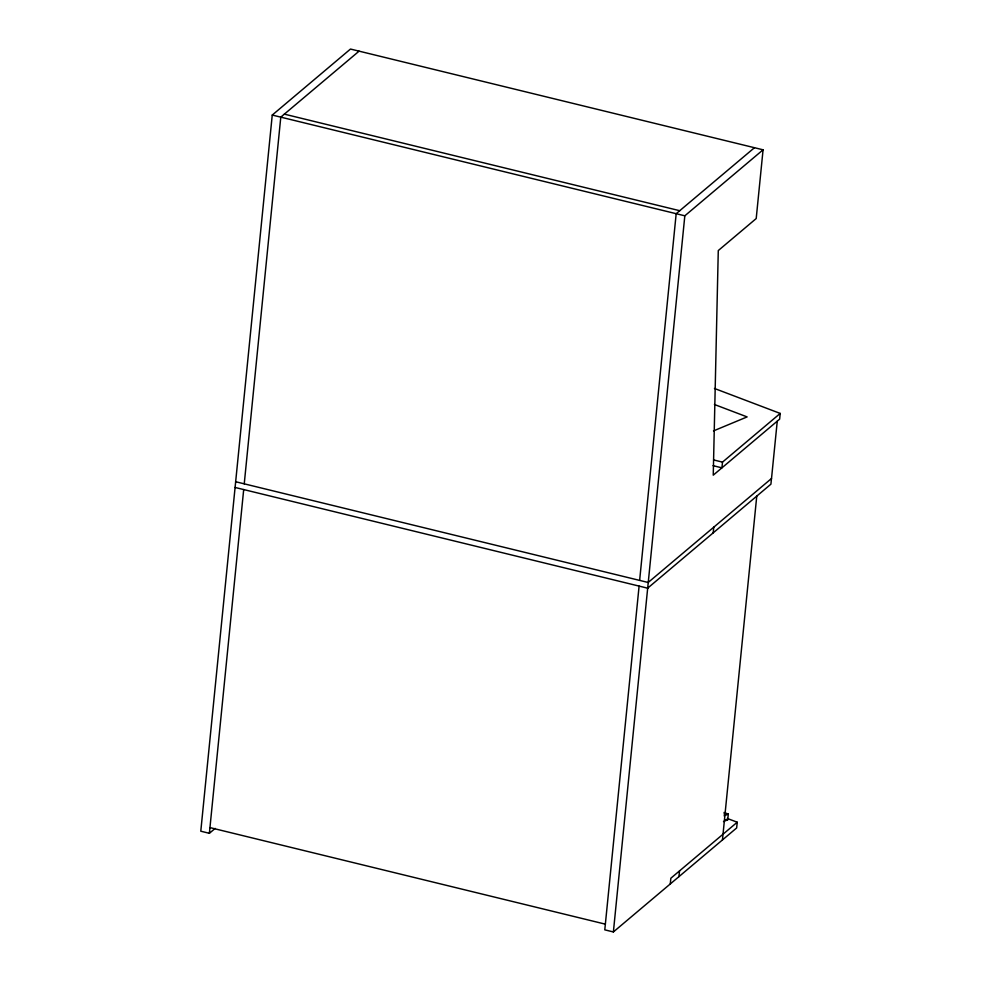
<?xml version="1.0" encoding="UTF-8"?>
<svg xmlns="http://www.w3.org/2000/svg" width="981" height="981" viewBox="0 0 981 981"><rect width="100%" height="100%" fill="white"/><g stroke="black" fill="none" stroke-linecap="round" stroke-linejoin="round"><path stroke-width="1.47" d="M714.45 388.464L780.214 413.43L779.637 419.157L713.248 475.16L718.276 250.56L756.204 218.555L763.071 149.811L350.487 49.05L272.252 115.059L200.786 831.201L209.382 833.31L215.182 828.405M209.382 833.31L243.693 489.544M244.244 483.829L280.787 117.144L359.083 51.147M639.097 586.086L604.787 929.853L613.383 931.95L736.657 827.952L737.234 822.225L727.215 818.424M639.637 580.396L676.179 213.699L754.475 147.702M613.383 931.95L684.824 215.808L763.071 149.811M670.268 883.955L670.845 878.228L737.234 822.225M678.95 876.634L679.514 870.907M713.199 532.867L713.776 527.128M780.214 413.43L722.507 462.112L721.93 467.839L713.028 465.668M722.445 839.944L756.756 496.178M723.5 821.563L727.73 819.797L728.307 814.071L724.039 812.452M771.483 478.446L770.919 484.173L647.607 588.208M777.259 421.168L771.52 478.483L648.171 582.481L235.599 481.72M724.064 815.836L728.307 814.071L723.966 813.923M713.481 430.904L747.117 416.913L714.426 404.491M724.836 819.699L727.73 819.797M284.343 114.139L679.784 210.719M272.252 115.059L684.824 215.808M713.604 459.942L722.507 462.112M235.023 487.447L647.693 588.195M209.934 827.596L605.326 924.151"/></g></svg>
